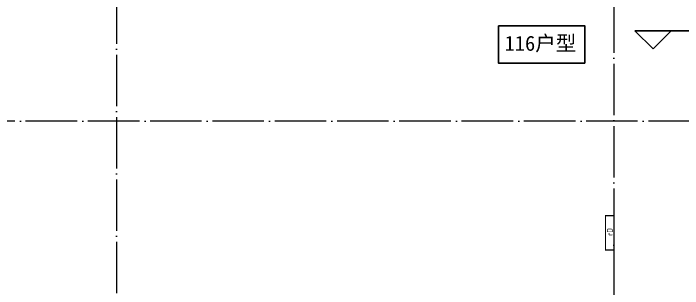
# Model space of a CAD drawing. Extents: x -518115 to 1124316, y -209821 to 1628073.
# Drawn here: x 855217 to 863017, y 443883 to 447089 of the extents above; entities that cross this region are included whole.
import ezdxf

# ---------------------------------------------------------------- set-up
doc = ezdxf.new("R2010")
doc.units = 0
doc.header["$LTSCALE"] = 1000
doc.header["$MEASUREMENT"] = 0
doc.linetypes.add('DOTE', pattern=[2.42, 2, -0.2, 0.02, -0.2])
doc.layers.add('DIM_ELEV', color=3, linetype='Continuous')
doc.layers.add('PUB_TEXT', color=4, linetype='Continuous')
doc.layers.add('DOTE', color=19, linetype='DOTE', lineweight=9)
doc.layers.add('EQUIP-消防', color=3, linetype='Continuous', lineweight=20)
doc.styles.add('房间名称', font='TSSDENG', dxfattribs={"width": 0.8, "bigfont": 'HZTXT'})
doc.styles.add('黑体', font='')
doc.styles.get('黑体').set_extended_font_data('SimHei')

# ---------------------------------------------------------------- blocks, each defined once
blk = doc.blocks.new('GDGDGDSDA')
at = {"layer": 'DOTE', "linetype": 'DOTE', "ltscale": 0.3}
for p, q in [((453635, 370658.3), (453634.8, 359558.3)), ((447834.8, 367858.3), (447834.8, 359558.3)), ((471334.8, 366358.3), (417334.8, 366358.3))]:
    blk.add_line(p, q, dxfattribs=at)
blk = doc.blocks.new('FSFSFSFSEG')
at = {"layer": 'EQUIP-消防', "const_width": 12.8}
blk.add_lwpolyline([(136866.6, 335152.5), (136466.6, 335152.5), (136466.6, 335052.5), (136866.6, 335052.5)], close=True, dxfattribs=at)
at = {"layer": 'PUB_TEXT', "color": 7, "true_color": 0xffffff, "style": '房间名称', "width": 0.8}
blk.add_text('rD', height=64.8, dxfattribs=at).set_placement((136633.7, 335069))
blk = doc.blocks.new('GHFHFHTFHCSDCS')
at = {"rotation": 89.99999999297357}
blk.add_blockref('FSFSFSFSEG', (789969.1, 230657.2), dxfattribs=at)

msp = doc.modelspace()

# ---------------------------------------------------------------- linework, layer by layer
at = {"color": 1}
msp.add_lwpolyline([(860869.5, 446945.2), (861875.5, 446945.2), (861875.5, 446509.2), (860869.5, 446509.2)], close=True, dxfattribs=at)
at = {"layer": 'DIM_ELEV'}
for p, q in [((862671.5, 446674.9), (862461.5, 446884.9)), ((862461.5, 446884.9), (863392.4, 446884.9)), ((862671.5, 446674.9), (862881.5, 446884.9))]:
    msp.add_line(p, q, dxfattribs=at)

# ---------------------------------------------------------------- block references
for name, p in [('GDGDGDSDA', (408581.8, 79473.8)), ('GHFHFHTFHCSDCS', (407300, 77208.4))]:
    msp.add_blockref(name, p)

# ---------------------------------------------------------------- texts
at = {"color": 1, "style": '黑体'}
msp.add_text('116户型', height=175, dxfattribs=at).set_placement((860941.6, 446653))

doc.saveas('drawing.dxf')
